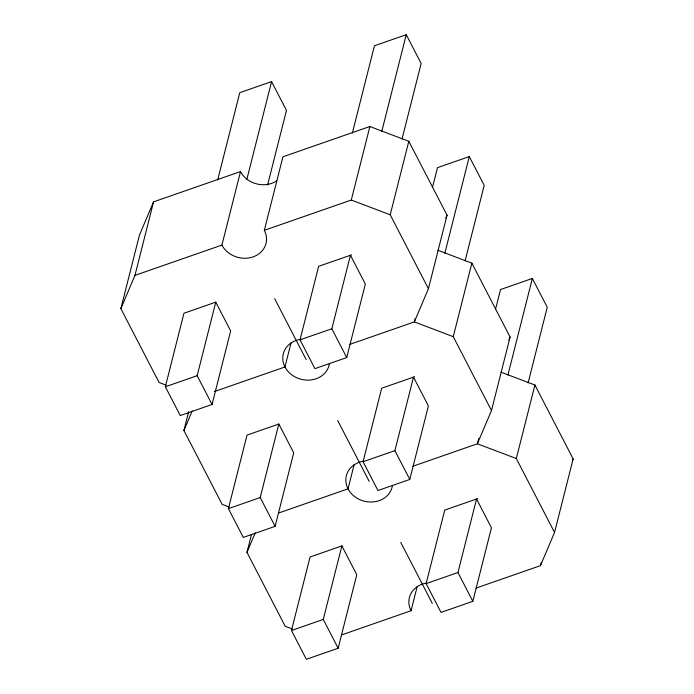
<?xml version="1.0" encoding="UTF-8"?>
<svg xmlns="http://www.w3.org/2000/svg" width="694" height="694" viewBox="0 0 694 694"><rect width="100%" height="100%" fill="white"/><g stroke="black" fill="none" stroke-linecap="round" stroke-linejoin="round"><path stroke-width="1.04" d="M166.074 385.144L159.082 382.498L120.86 308.604L139.459 235.084L153.556 201.859L240.514 171.574A23.605 20.352 14.2 0 0 276.802 180.813M120.86 308.604L134.957 275.379L153.556 201.859M165.354 386.758L183.953 313.237L215.765 302.159L230.66 330.951L212.06 404.472L180.249 415.55L165.354 386.758L197.165 375.68L215.765 302.159M217.708 179.859L239.768 92.684L271.58 81.606L286.475 110.398L267.606 184.96M134.957 275.379L221.915 245.095L240.514 171.574M246.864 179.278L271.58 81.606M229.124 507.019L222.141 504.373L183.91 430.48L188.69 411.568M221.915 245.095A23.605 20.352 14.2 0 0 253.05 256.901A23.605 20.352 14.2 0 0 264.327 230.321L282.935 156.801L369.885 126.516L408.809 141.272L447.04 215.166L428.432 288.687L414.335 321.912L349.889 344.354M228.404 508.633L247.012 435.112L278.823 424.034L293.718 452.826L275.11 526.347L243.299 537.425L228.404 508.633L260.215 497.555L278.823 424.034M291.072 342.81L284.965 366.97L214.377 391.555M346.731 357.566L331.836 328.774L350.444 255.253L365.339 284.046L346.731 357.566L314.92 368.644L300.025 339.852L318.633 266.331L351.554 254.872M352.379 132.953L374.439 45.778L406.25 34.7L421.145 63.492L402.008 139.112M292.174 628.894L285.191 626.248L246.96 552.355L251.48 534.501M264.327 230.321L351.285 200.037L369.885 126.516M381.804 131.322L406.25 34.7M428.432 288.687L390.21 214.793L408.809 141.272M291.454 630.508L310.062 556.996L341.873 545.909L356.768 574.701L338.16 648.222L306.349 659.3L291.454 630.508L323.274 619.43L341.873 545.909M354.131 464.685L348.015 488.845L278.45 513.074M409.79 479.441L394.895 450.649L413.494 377.128L428.389 405.921L409.79 479.441L377.97 490.519L363.075 461.727L381.683 388.215L414.604 376.747M432.44 187.614L437.489 167.653L469.3 156.575L484.195 185.367L465.067 260.987M415.133 318.754L414.335 321.912L453.26 336.668L491.491 410.562L477.385 443.787L412.939 466.229M444.854 253.197L469.3 156.575M453.26 336.668L471.859 263.147L437.931 250.282M341.509 634.949L411.065 610.72L417.181 586.56M472.84 601.316L457.945 572.524L476.544 499.003L491.439 527.796L472.84 601.316L441.028 612.394L426.133 583.602L444.733 510.09L477.663 498.622M495.49 309.489L500.548 289.528L532.359 278.45L547.254 307.242L528.117 382.862M478.721 438.53L477.385 443.787L516.31 458.543L554.541 532.437L540.444 565.662L475.989 588.104M491.491 410.562L510.09 337.041L471.859 263.147M507.904 375.072L532.359 278.45M516.31 458.543L534.918 385.023L500.981 372.158M540.444 565.662L541.242 562.513M554.541 532.437L573.14 458.916L534.918 385.023M183.91 430.48L192.203 410.935M246.96 552.355L255.253 532.81M445.791 218.098L447.04 215.166M508.849 339.973L510.09 337.041M572.316 460.868L573.14 458.916M300.025 339.852L331.836 328.774M363.075 461.727L394.895 450.649M426.133 583.602L457.945 572.524M351.285 200.037L390.21 214.793M274.642 298.646L306.175 359.579M337.7 420.521L369.225 481.454M400.75 542.396L432.275 603.329M197.165 375.68L212.06 404.472M260.215 497.555L275.11 526.347M323.274 619.43L338.16 648.222M329.372 363.829A23.605 20.352 14.2 0 1 305.733 380.06A23.605 20.352 14.2 0 1 282.874 360.195A23.605 20.352 14.2 0 1 301.075 339.245M392.422 485.705A23.605 20.352 14.2 0 1 369.13 501.962A23.605 20.352 14.2 0 1 346.002 482.668A23.605 20.352 14.2 0 1 363.136 461.267M411.065 610.72A23.605 20.352 14.2 0 1 426.185 583.151"/></g></svg>
